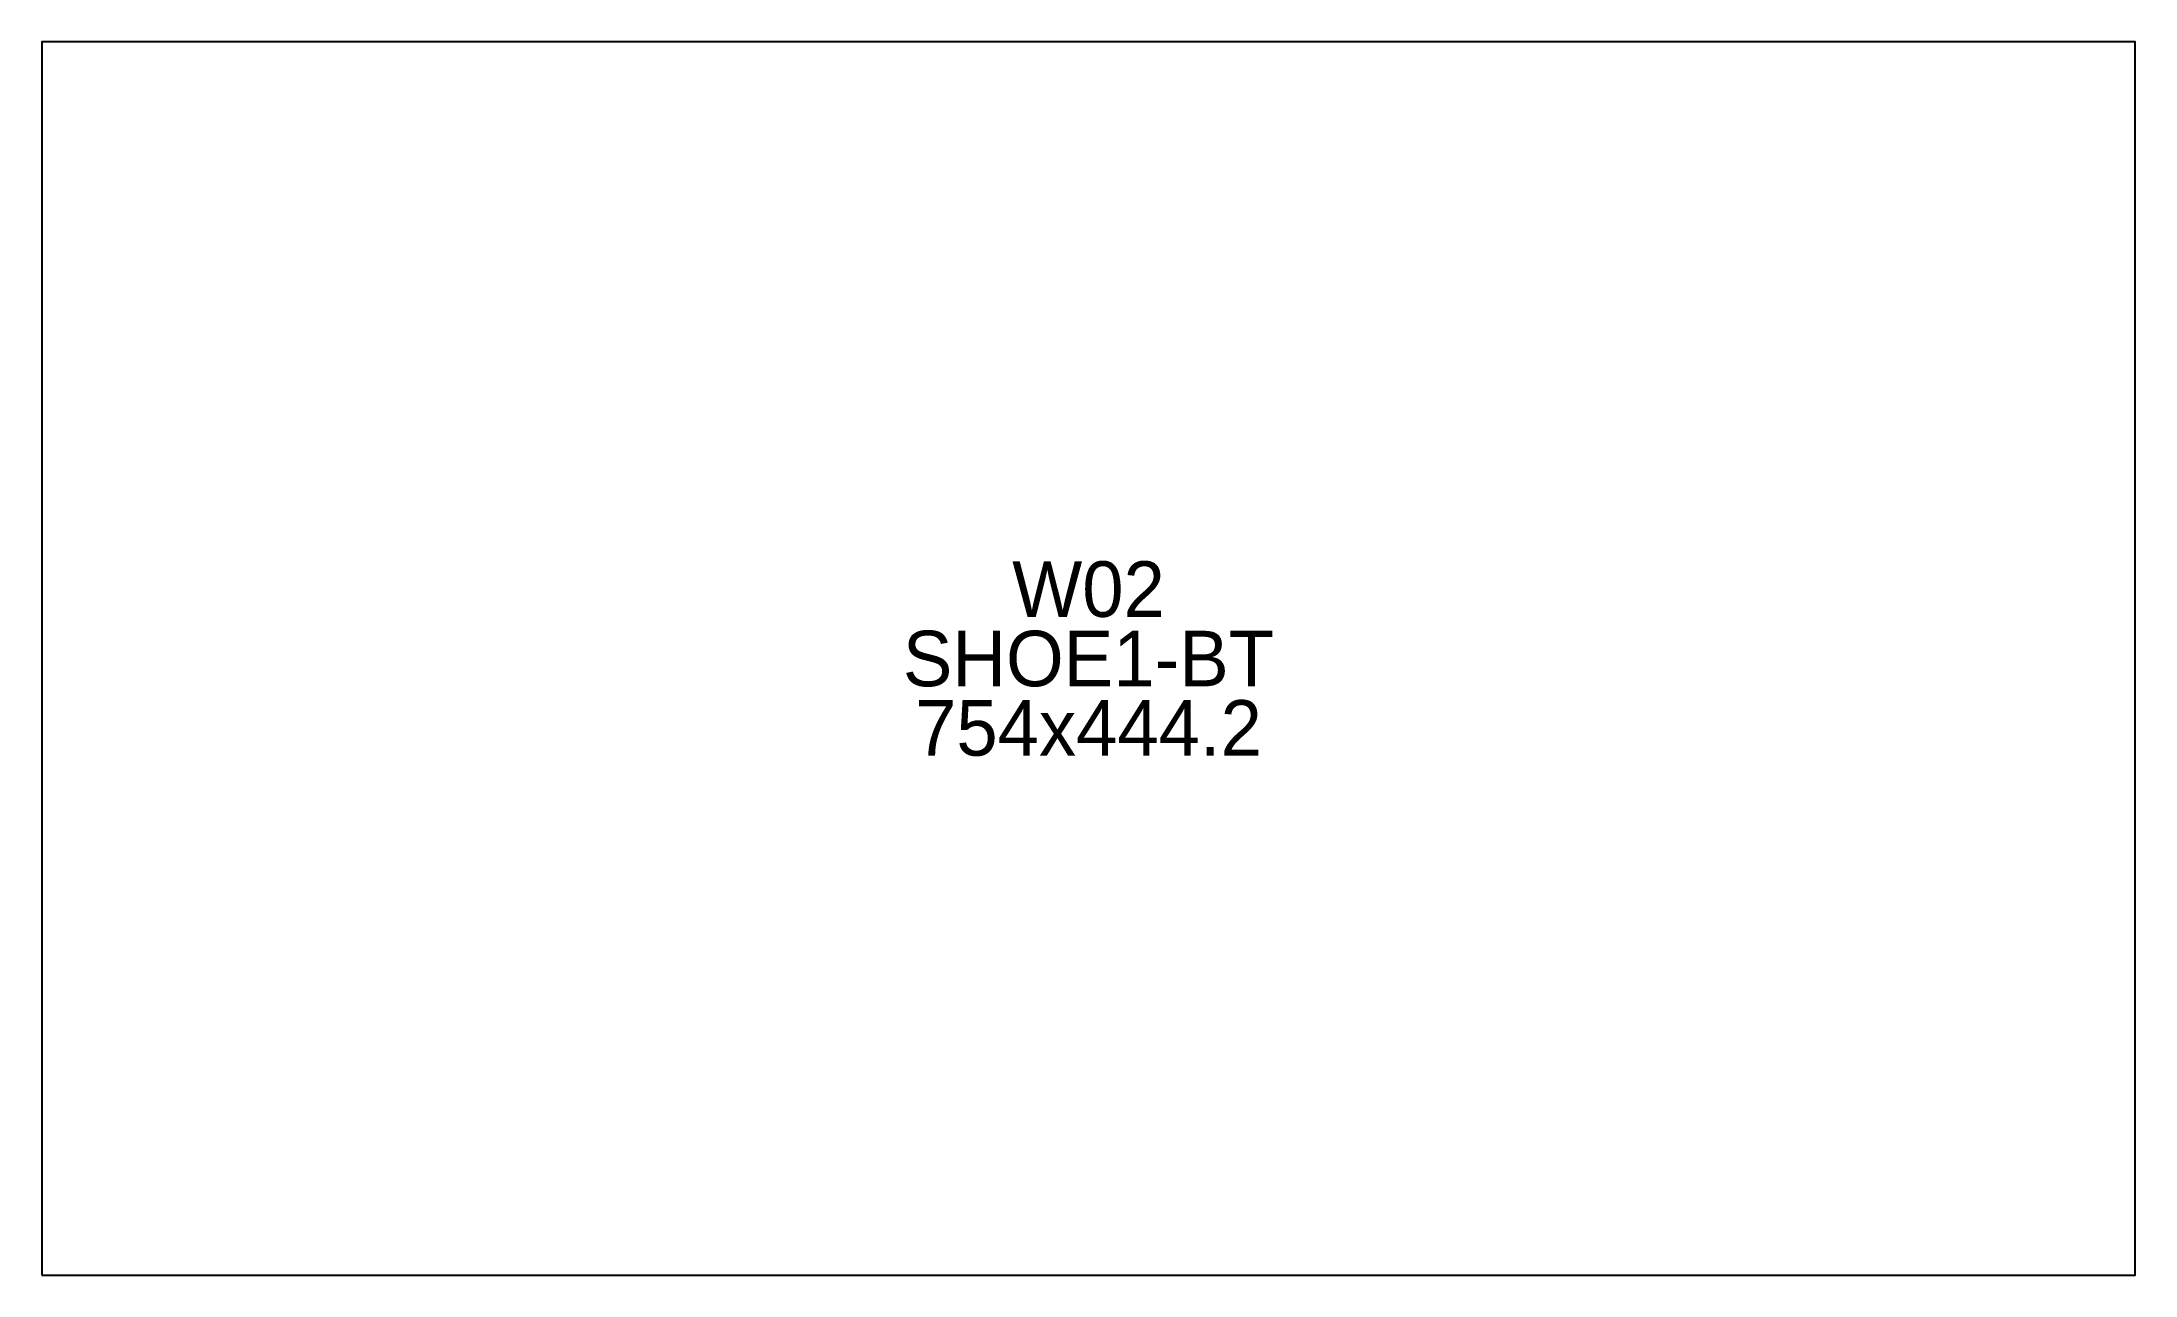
# Model space of a CAD drawing. Extents: x 0 to 754, y 0 to 444.
import ezdxf
from ezdxf.enums import TextEntityAlignment as Align

# ---------------------------------------------------------------- set-up
doc = ezdxf.new("R2010")
doc.units = 0
doc.layers.add('OUTLINE', color=7, linetype='CONTINUOUS')
doc.layers.add('UNIT_NUMBER', color=94, linetype='CONTINUOUS')

msp = doc.modelspace()

# ---------------------------------------------------------------- linework, layer by layer
at = {"layer": 'OUTLINE'}
msp.add_lwpolyline([(0, 0), (754, 0), (754, 444.22), (0, 444.22)], close=True, dxfattribs=at)

# ---------------------------------------------------------------- texts
at = {"layer": 'UNIT_NUMBER'}
for s, p in [('W02', (377, 247.11)), ('SHOE1-BT', (377, 222.11)), ('754x444.2', (377, 197.11))]:
    msp.add_text(s, height=20, dxfattribs=at).set_placement(p, align=Align.MIDDLE_CENTER)

doc.saveas('drawing.dxf')
